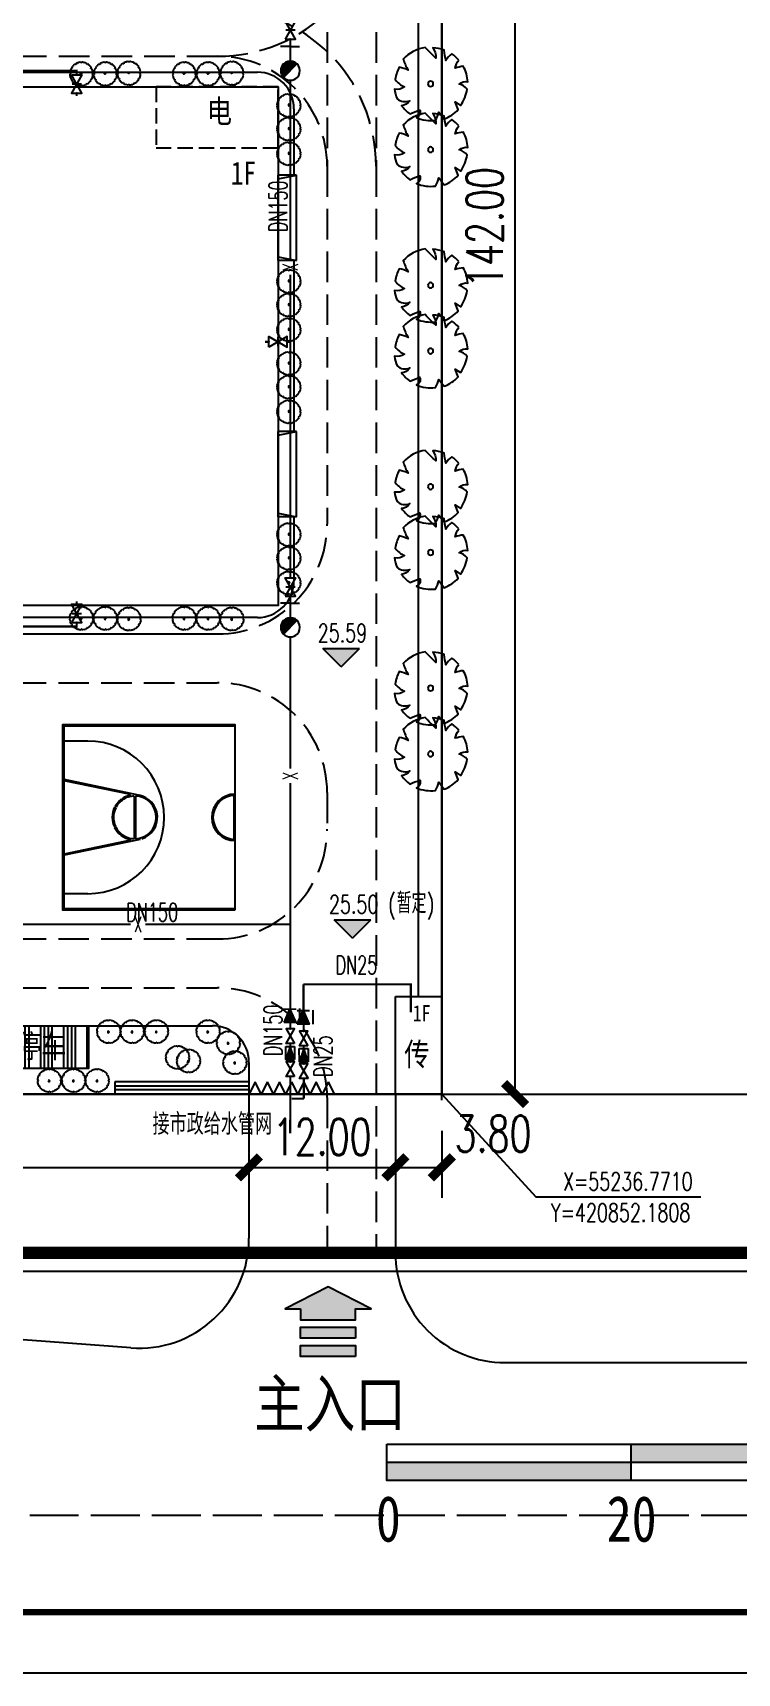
# Model space of a CAD drawing. Header units: millimetres. Extents: x 418357 to 841680, y 53918 to 109839.
# Drawn here: x 420818.7 to 420876.4, y 54734.1 to 54868.5 of the extents above; entities that cross this region are included whole.
import ezdxf

# ---------------------------------------------------------------- set-up
doc = ezdxf.new("R2010")
doc.units = ezdxf.units.MM
for name, pattern in [('CENTER2', [1.125, 0.75, -0.125, 0.125, -0.125]), ('DASH', [0.35, 0.25, -0.1]), ('X3', [5, 4, -1]), ('X5', [3, 2, -1])]:
    doc.linetypes.add(name, pattern=pattern)
for name, color, linetype in [('0 - 填充', 251, 'Continuous'), ('0 - 建筑控制线', 40, 'Continuous'), ('0 - 新建建筑', 7, 'Continuous'), ('0 - 消防车道', 40, 'Continuous'), ('0 - 绿化2', 74, 'Continuous'), ('0-建筑立面', 255, 'Continuous'), ('DIM_COOR', 171, 'Continuous'), ('DIM_ELEV', 171, 'Continuous'), ('EQUIP_消火栓', 7, 'Continuous'), ('LV', 3, 'Continuous'), ('PIPE-消防', 1, 'Continuous'), ('PIPE-给水', 3, 'Continuous'), ('PKNG-TSRP', 83, 'Continuous'), ('PUB_DIM', 171, 'Continuous'), ('PUB_TEXT', 7, 'Continuous'), ('STAIR', 3, 'Continuous'), ('TEXT_消防', 7, 'Continuous'), ('TEXT_给水', 7, 'Continuous'), ('TK', 4, 'Continuous'), ('TREE', 8, 'Continuous'), ('TWT_TEXT', 7, 'Continuous'), ('VALVE_消防', 7, 'Continuous'), ('VALVE_给水', 7, 'Continuous'), ('体育设施', 7, 'Continuous'), ('围墙线', 32, 'Continuous'), ('建设布局', 7, 'Continuous'), ('规划110kV线路', 255, 'Continuous'), ('道路网', 7, 'Continuous')]:
    doc.layers.add(name, color=color, linetype=linetype)
doc.layers.add('0 - 已设计道路中心线', color=1, linetype='CENTER2', lineweight=50)
doc.layers.add('0 - 已设计道路边线', color=140, linetype='Continuous', lineweight=50)
doc.styles.add('_TCH_DIM', font='SIMPLEX', dxfattribs={"bigfont": 'GBCBIG'})
doc.styles.add('_TCH_DIM_T3', font='SIMPLEX', dxfattribs={"width": 0.705882, "bigfont": 'GBCBIG'})
doc.styles.add('_TWT_PIPEDN', font='SIMPLEX', dxfattribs={"width": 0.8, "height": 3, "bigfont": 'HZTXT'})
doc.styles.add('_TWT_PIPETEXT', font='COMPLEX', dxfattribs={"width": 0.8, "height": 2.5, "bigfont": 'HZTXT'})
doc.styles.add('HT', font='simhei.ttf', dxfattribs={"width": 0.8})
doc.styles.get("Standard").update_dxf_attribs({"font": 'txt', "bigfont": 'gbcbig.shx'})
doc.styles.add('宋体', font='', dxfattribs={"width": 0.8})
doc.styles.get('宋体').set_extended_font_data('SimSun')
doc.linetypes.add('FENCELINE2', pattern='A,6.35,-2.54,[132,ltypeshp.shx,S=2.54,R=0,X=-2.54,Y=0],-2.54,25.4', length=36.83)
doc.dimstyles.new('_TCH_ARCH_M_M&&1', dxfattribs={"dimtxt": 2.975, "dimasz": 1.8, "dimexe": 2.5, "dimexo": 3, "dimgap": 1, "dimtad": 1, "dimzin": 0, "dimdsep": 46, "dimtxsty": '_TCH_DIM_T3', "dimblk": 'ARCHTICK', "dimcen": 0.09, "dimclrt": 7, "dimazin": 2, "dimtfac": 1, "dimtix": 1, "dimtmove": 2, "dimatfit": 3, "dimfxl": 0, "dimtolj": 1, "dimtzin": 0, "dimarcsym": 0})

# ---------------------------------------------------------------- blocks, each defined once
blk = doc.blocks.new('A$C3CD84E03')
at = {"layer": '0-建筑立面', "color": 8}
blk.add_lwpolyline([(1500, 42480), (73980, 42480), (73980, 0), (1500, 0)], close=True, dxfattribs=at)
at = {"layer": 'STAIR', "color": 8, "lineweight": -2}
for p, q in [((41740, 43980), (33740, 43980)), ((33740, 43980), (33740, 42480)), ((34040, 42480), (33740, 43980)), ((41440, 42480), (41740, 43980)), ((41740, 43980), (41740, 42480)), ((41740, 42480), (33740, 42480)), ((0, 35240), (0, 33140)), ((0, 35240), (1500, 35240)), ((1500, 34940), (0, 35240)), ((1500, 35240), (1500, 33140)), ((75480, 35240), (73980, 35240)), ((73980, 28240), (73980, 35240)), ((73980, 34940), (75480, 35240)), ((75480, 28240), (75480, 35240)), ((1500, 33440), (0, 33140)), ((0, 33140), (1500, 33140)), ((73980, 28540), (75480, 28240)), ((75480, 28240), (73980, 28240)), ((75480, 14240), (73980, 14240)), ((73980, 7240), (73980, 14240)), ((73980, 13940), (75480, 14240)), ((75480, 7240), (75480, 14240)), ((73980, 7540), (75480, 7240)), ((75480, 7240), (73980, 7240))]:
    blk.add_line(p, q, dxfattribs=at)
blk = doc.blocks.new('cp')
at = {"color": 8}
blk.add_line((49359.91, 21065.08), (49359.91, 21065.08), dxfattribs=at)
at = {"layer": '围墙线', "color": 8, "linetype": 'Continuous'}
for p, q in [((49359.91, 21072.08), (49358.91, 21071.58)), ((49358.91, 21071.58), (49359.91, 21071.08)), ((49359.91, 21071.08), (49358.91, 21070.58)), ((49358.91, 21070.58), (49359.91, 21070.08)), ((49359.91, 21070.08), (49358.91, 21069.58)), ((49358.91, 21069.58), (49359.91, 21069.08)), ((49359.91, 21069.08), (49358.91, 21068.58)), ((49359.91, 21069.08), (49358.91, 21068.58)), ((49358.91, 21068.58), (49359.91, 21068.08)), ((49358.91, 21068.58), (49359.91, 21068.08)), ((49359.91, 21068.08), (49358.91, 21067.58)), ((49358.91, 21067.58), (49359.91, 21067.08)), ((49359.91, 21067.08), (49358.91, 21066.58)), ((49358.91, 21066.58), (49359.91, 21066.08)), ((49359.91, 21066.08), (49358.91, 21065.58)), ((49358.91, 21065.58), (49359.91, 21065.08)), ((49359.91, 21065.08), (49358.91, 21065.08)), ((49358.91, 21065.08), (49358.91, 21054.08)), ((49359.26, 21065.08), (49359.26, 21054.08)), ((49359.56, 21065.08), (49359.56, 21054.08)), ((49359.91, 21054.08), (49359.91, 21065.08)), ((49358.91, 21054.08), (49359.91, 21054.08))]:
    blk.add_line(p, q, dxfattribs=at)
blk = doc.blocks.new('JTTT')
h = blk.add_hatch(color=1)
h.paths.add_polyline_path([(-3, -2.4), (-3, -3.6), (3, -3.6), (3, -2.4), (4.7, -2.4), (0, 0), (-4.7, -2.4)])
h.paths.add_polyline_path([(3, -5.6), (-3, -5.6), (-3, -4.4), (3, -4.4)])
h.paths.add_polyline_path([(3, -7.6), (-3, -7.6), (-3, -6.4), (3, -6.4)])
blk.add_lwpolyline([(-3, -2.4), (-3, -3.6), (3, -3.6), (3, -2.4), (4.7, -2.4), (0, 0), (-4.7, -2.4), (-3, -2.4)])
for points in [[(3, -5.6), (-3, -5.6), (-3, -4.4), (3, -4.4)], [(3, -7.6), (-3, -7.6), (-3, -6.4), (3, -6.4)]]:
    blk.add_lwpolyline(points, close=True)
blk = doc.blocks.new('BRANCHD', base_point=(0.5, 0.5))
at = {"color": 8}
for p, q in [((0.951, 0.743), (0.931, 0.754)), ((0.962, 0.694), (0.951, 0.743)), ((0.974, 0.687), (0.962, 0.694)), ((0.97, 0.587), (0.994, 0.594)), ((0.97, 0.571), (0.97, 0.587)), ((1.008, 0.55), (0.97, 0.571)), ((0.987, 0.668), (0.974, 0.687)), ((0.982, 0.647), (0.987, 0.668)), ((0.997, 0.62), (0.982, 0.647)), ((0.994, 0.594), (0.997, 0.62)), ((0.998, 0.504), (1.008, 0.52)), ((1.008, 0.52), (1.008, 0.55))]:
    blk.add_line(p, q, dxfattribs=at)
blk = doc.blocks.new('M_F16')
at = {"xscale": 1016, "yscale": 1016, "zscale": 1016}
for rotation in [150, 180, 120, 90, 59.99999999999999, 30, 330.0000000000001, 210, 240, 270, 300.0000000000001]:
    blk.add_blockref('BRANCHD', (3, 9), dxfattribs=dict(at, rotation=rotation))
blk.add_blockref('BRANCHD', (3, 9), dxfattribs=at)
at = {"width": 0.8, "flags": 9}
for tag in ['YSIZE', 'XSIZE']:
    blk.add_attdef(tag, (0, 0), '', height=0.2, dxfattribs=at)
blk = doc.blocks.new('SHU1')
at = {"layer": 'LV', "color": 8, "lineweight": -2}
for radius in [137, 92.1]:
    blk.add_circle((214, 644), radius, dxfattribs=at)
at = {"layer": 'LV', "color": 8, "xscale": 4.5, "yscale": 4.5, "zscale": 4.5}
blk.add_blockref('M_F16', (267, 678), dxfattribs=at)
blk = doc.blocks.new('$plan$00003853')
at = {"layer": '0 - 绿化2', "color": 8}
blk.add_lwpolyline([(227, 1020, -0.064779), (482, 928, -0.140502), (396, 691, 0.022693), (675, 782, -0.079452), (887, 533, 0.167891), (592, 468, 0.027315), (999, 345, -0.172277), (998, -362, -0.066723), (654, -389, -0.062305), (849, -572, -0.091342), (592, -836, -0.143439), (285, -705, 0.213293), (366, -986, -0.068191), (89, -1047, -0.278754), (-132, -757, 0.22121), (-146, -1029, -0.081068), (-464, -929, 0.034822), (-501, -626, 0.431768), (-644, -818, -0.134445), (-967, -375, -0.054829), (-808, -178, 0.035323), (-1051, -141, -0.115847), (-1001, 342), (-767, 368), (-931, 457, -0.12079), (-611, 836, -0.192954), (-378, 705, 0.24867), (-432, 953, -0.109754), (15, 1047, -0.045563), (77, 823, 0.166126)], format="xyb", close=True, dxfattribs=at)
blk.add_circle((13, -7), 75.6, dxfattribs=at)
blk = doc.blocks.new('A$C7F6F64A1')
h = blk.add_hatch(color=256)
h.paths.add_polyline_path([(20.95, 7.35), (0.95, 7.35), (0.95, 5.85), (20.95, 5.85)])
h.paths.add_polyline_path([(50.95, 8.85), (20.95, 8.85), (20.95, 7.35), (50.95, 7.35)])
h.paths.add_polyline_path([(100.95, 7.35), (50.95, 7.35), (50.95, 5.85), (100.95, 5.85)])
for p, q in [((0.95, 5.85), (0.95, 8.85)), ((20.95, 5.85), (20.95, 8.85)), ((50.95, 5.85), (50.95, 8.85)), ((0.95, 7.35), (100.95, 7.35))]:
    blk.add_line(p, q)
blk.add_lwpolyline([(0.95, 8.85), (100.95, 8.85), (100.95, 5.85), (0.95, 5.85)], close=True)
at = {"layer": 'PUB_TEXT', "lineweight": -2, "style": 'HT', "width": 0.8}
for s, height, p in [('0', 3.76, (0.04, 0.85)), ('20', 3.755, (18.96, 0.85)), ('50', 3.755, (48.93, 0.85)), ('100M', 3.755, (92.89, 0.85))]:
    blk.add_text(s, height=height, dxfattribs=at).set_placement(p)
blk = doc.blocks.new('A$C33FC64F1')
at = {"layer": '体育设施'}
for p, q in [((0.1, 0.1), (0.1, 15.1)), ((0.1, 15.1), (14.1, 15.1)), ((2.05, 13.85), (0.1, 13.85)), ((5.56, 9.47), (0.1, 10.6)), ((6.33, 9.4), (0.12, 10.7)), ((4.25, 8.43), (4.34, 8.38)), ((4.27, 8.47), (4.36, 8.43)), ((4.79, 9.08), (4.85, 9)), ((4.83, 9.11), (4.89, 9.03)), ((5.85, 9.35), (5.85, 5.85)), ((5.95, 9.35), (5.95, 5.85)), ((14.05, 5.8), (14.05, 9.4)), ((4.05, 7.63), (4.15, 7.63)), ((4.05, 7.58), (4.15, 7.58)), ((4.22, 6.82), (4.31, 6.87)), ((4.24, 6.77), (4.33, 6.82)), ((5.56, 5.73), (0.1, 4.6)), ((6.33, 5.8), (0.12, 4.5)), ((4.75, 6.15), (4.81, 6.23)), ((4.79, 6.12), (4.85, 6.2)), ((2.05, 1.35), (0.1, 1.35)), ((14.1, 0.1), (0.1, 0.1))]:
    blk.add_line(p, q, dxfattribs=at)
blk.add_lwpolyline([(14.1, 0), (0, 0), (0, 15.2), (14.1, 15.2), (14.1, 0)], close=True, dxfattribs=at)
for centre, radius, start, end in [((2.05, 7.6), 6.25, 270, 90), ((5.9, 7.6), 1.85, 100.2284, 125.2702), ((5.9, 7.6), 1.85, 288.3314, 79.9498), ((14.1, 7.6), 1.9, 90, 270), ((5.9, 7.6), 1.85, 153.4095, 179.0817), ((5.9, 7.6), 1.75, 153.3571, 179.0255), ((5.9, 7.6), 1.85, 126.8189, 151.8608), ((5.9, 7.6), 1.75, 126.828, 151.8481), ((5.9, 7.6), 1.75, 91.5918, 125.1632), ((5.9, 7.6), 1.75, 271.5918, 88.4082), ((14.1, 7.6), 1.8, 90, 270), ((5.9, 7.6), 1.85, 180.6303, 204.9571), ((5.9, 7.6), 1.75, 180.6576, 204.8155), ((5.9, 7.6), 1.85, 206.5058, 231.4034), ((5.9, 7.6), 1.75, 206.4626, 231.3382), ((5.9, 7.6), 1.85, 232.9522, 259.7716), ((5.9, 7.6), 1.75, 232.9753, 268.4082)]:
    blk.add_arc(centre, radius, start, end, dxfattribs=at)
blk = doc.blocks.new('rqwr')
at = {"layer": '0 - 消防车道', "color": 8, "linetype": 'DASH', "ltscale": 10}
for p, q in [((420842.79, 55365.77), (420842.79, 55312.79)), ((420846.79, 55365.77), (420846.79, 55312.79)), ((420778.8, 55321.79), (420833.79, 55321.79)), ((420842.79, 55312.79), (420842.79, 55283.47)), ((420846.79, 55312.79), (420846.79, 55223.77)), ((420771.77, 55274.47), (420833.79, 55274.47)), ((420783.54, 55274.47), (420833.79, 55274.47)), ((420771.77, 55270.47), (420833.79, 55270.47)), ((420842.79, 55261.47), (420842.79, 55258.48)), ((420771.77, 55249.48), (420833.79, 55249.48)), ((420771.77, 55245.48), (420833.79, 55245.48)), ((420842.79, 55236.48), (420842.79, 55223.77))]:
    blk.add_line(p, q, dxfattribs=at)
for centre, radius, start, end in [((420833.79, 55334.79), 13, 270, 0), ((420833.79, 55312.79), 13, 0, 90), ((420833.79, 55312.79), 9, 0, 90), ((420833.79, 55283.47), 9, 270, 0), ((420833.79, 55261.47), 9, 360, 90), ((420833.79, 55258.48), 9, 270, 360), ((420833.79, 55236.48), 9, 0, 90)]:
    blk.add_arc(centre, radius, start, end, dxfattribs=at)
blk = doc.blocks.new('GeYuanFrame_15767308', base_point=(18.76, 4.34))
at = {"layer": 'TK'}
blk.add_lwpolyline([(18.76, 424.34), (612.76, 424.34), (612.76, 4.34), (18.76, 4.34), (18.76, 424.34)], dxfattribs=at)
at = {"layer": 'TK', "const_width": 1}
blk.add_lwpolyline([(602.76, 414.34), (43.76, 414.34), (43.76, 14.34), (602.76, 14.34)], close=True, dxfattribs=at)
blk = doc.blocks.new('_ArchTick')
at = {"color": 0, "linetype": 'ByBlock', "const_width": 0.4}
blk.add_lwpolyline([(-0.5, -0.5), (0.5, 0.5)], dxfattribs=at)
blk = doc.blocks.new('*D152')
at = {"layer": 'Defpoints', "color": 0, "lineweight": -2}
for p in [(420852.18, 54923.58), (420858.18, 54923.58), (420852.18, 54781.58)]:
    blk.add_point(p, dxfattribs=at)
at = {"layer": 'PUB_DIM', "color": 0, "lineweight": -2}
for p, q in [((420855.18, 54923.58), (420860.68, 54923.58)), ((420858.18, 54781.58), (420858.18, 54923.58)), ((420855.18, 54781.58), (420860.68, 54781.58))]:
    blk.add_line(p, q, dxfattribs=at)
at = {"layer": 'PUB_DIM', "color": 0, "lineweight": -2, "xscale": 1.8, "yscale": 1.8, "zscale": 1.8}
for p, rotation in [((420858.18, 54923.58), 89.99896035443862), ((420858.18, 54781.58), 269.9989603544386)]:
    blk.add_blockref('_ArchTick', p, dxfattribs=dict(at, rotation=rotation))
at = {"layer": 'PUB_DIM', "color": 7, "insert": (420855.69, 54852.58), "char_height": 2.975, "attachment_point": 5, "rotation": 89.999, "style": '_TCH_DIM_T3'}
blk.add_mtext('\\A1;142.00', dxfattribs=at)
blk = doc.blocks.new('*D154')
at = {"layer": 'Defpoints', "color": 0, "lineweight": -2}
for p in [(420758.29, 54781.58), (420836.38, 54781.58), (420836.38, 54775.58)]:
    blk.add_point(p, dxfattribs=at)
at = {"layer": 'PUB_DIM', "color": 0, "lineweight": -2}
for p, q in [((420758.29, 54778.58), (420758.29, 54773.08)), ((420836.38, 54778.58), (420836.38, 54773.08)), ((420758.29, 54775.58), (420836.38, 54775.58))]:
    blk.add_line(p, q, dxfattribs=at)
at = {"layer": 'PUB_DIM', "color": 0, "lineweight": -2, "xscale": 1.8, "yscale": 1.8, "zscale": 1.8, "rotation": 180}
blk.add_blockref('_ArchTick', (420758.29, 54775.58), dxfattribs=at)
at = {"layer": 'PUB_DIM', "color": 0, "lineweight": -2, "xscale": 1.8, "yscale": 1.8, "zscale": 1.8}
blk.add_blockref('_ArchTick', (420836.38, 54775.58), dxfattribs=at)
at = {"layer": 'PUB_DIM', "color": 7, "insert": (420797.33, 54778.07), "char_height": 2.975, "attachment_point": 5, "style": '_TCH_DIM_T3'}
blk.add_mtext('\\A1;78.09', dxfattribs=at)
blk = doc.blocks.new('*D155')
at = {"layer": 'Defpoints', "color": 0, "lineweight": -2}
for p in [(420836.38, 54781.58), (420848.38, 54781.58), (420848.38, 54775.58)]:
    blk.add_point(p, dxfattribs=at)
at = {"layer": 'PUB_DIM', "color": 0, "lineweight": -2}
for p, q in [((420836.38, 54778.58), (420836.38, 54773.08)), ((420848.38, 54778.58), (420848.38, 54773.08)), ((420836.38, 54775.58), (420848.38, 54775.58))]:
    blk.add_line(p, q, dxfattribs=at)
at = {"layer": 'PUB_DIM', "color": 0, "lineweight": -2, "xscale": 1.8, "yscale": 1.8, "zscale": 1.8, "rotation": 180}
blk.add_blockref('_ArchTick', (420836.38, 54775.58), dxfattribs=at)
at = {"layer": 'PUB_DIM', "color": 0, "lineweight": -2, "xscale": 1.8, "yscale": 1.8, "zscale": 1.8}
blk.add_blockref('_ArchTick', (420848.38, 54775.58), dxfattribs=at)
at = {"layer": 'PUB_DIM', "color": 7, "insert": (420842.38, 54778.07), "char_height": 2.975, "attachment_point": 5, "style": '_TCH_DIM_T3'}
blk.add_mtext('\\A1;12.00', dxfattribs=at)
blk = doc.blocks.new('*D156')
at = {"layer": 'Defpoints', "color": 0, "lineweight": -2}
for p in [(420848.38, 54781.58), (420852.18, 54781.58), (420852.18, 54775.58)]:
    blk.add_point(p, dxfattribs=at)
at = {"layer": 'PUB_DIM', "color": 0, "lineweight": -2}
for p, q in [((420848.38, 54778.58), (420848.38, 54773.08)), ((420852.18, 54778.58), (420852.18, 54773.08)), ((420848.38, 54775.58), (420852.18, 54775.58))]:
    blk.add_line(p, q, dxfattribs=at)
at = {"layer": 'PUB_DIM', "color": 0, "lineweight": -2, "xscale": 1.8, "yscale": 1.8, "zscale": 1.8, "rotation": 180}
blk.add_blockref('_ArchTick', (420848.38, 54775.58), dxfattribs=at)
at = {"layer": 'PUB_DIM', "color": 0, "lineweight": -2, "xscale": 1.8, "yscale": 1.8, "zscale": 1.8}
blk.add_blockref('_ArchTick', (420852.18, 54775.58), dxfattribs=at)
at = {"layer": 'PUB_DIM', "color": 7, "insert": (420856.38, 54778.33), "char_height": 2.975, "attachment_point": 5, "style": '_TCH_DIM_T3'}
blk.add_mtext('\\A1;3.80', dxfattribs=at)
blk = doc.blocks.new('$VALVE$00000296')
for points in [[(-125, 72), (-125, -72), (125, 72), (125, -72), (-125, 72)], [(0, 60), (0, -64)]]:
    blk.add_lwpolyline(points)
for p in [(-125, 0), (125, 0)]:
    blk.add_point(p)
blk = doc.blocks.new('$TwtSys$00000385')
for p, q in [((0, 331), (-130, 331)), ((0, 331), (0, 131)), ((0, 331), (130, 331)), ((92, 92), (-92, -92))]:
    blk.add_line(p, q)
for start, end in [(135, 315), (315, 135)]:
    blk.add_arc((0, 0), 131, start, end)
at = {"color": 0}
for points in [[(-34, 127), (-127, 34), (34, 127), (-127, -34)], [(-93, 93), (-93, 93), (-34, 127), (-127, 34)], [(34, 127), (-127, -34), (93, 93), (-93, -93)]]:
    blk.add_solid(points, dxfattribs=at)
blk = doc.blocks.new('$VALVE$00000752')
for p, q in [((-112.5, 75), (112.5, 75)), ((112.5, 75), (112.5, -75)), ((112.5, -75), (-112.5, -75))]:
    blk.add_line(p, q)
blk.add_lwpolyline([(-112.5, -75), (112.5, 0), (-112.5, 75)], close=True)
for p in [(-112.5, 0), (112.5, 0)]:
    blk.add_point(p)
blk.add_solid([(-112.5, 75), (112.5, 0), (-112.5, -75)])
blk = doc.blocks.new('$VALVE$00000295')
blk.add_lwpolyline([(-125, 72), (-125, -72), (125, 72), (125, -72), (-125, 72)])
for p in [(-125, 0), (125, 0)]:
    blk.add_point(p)
blk = doc.blocks.new('$VALVE$00000656')
for p, q in [((-113, 110), (-113, -100)), ((118, -164), (-119, -164))]:
    blk.add_line(p, q)
blk.add_lwpolyline([(119, 5, 203, 0, 0), (-113, 5, 0, 0, 0)], format="xyseb")
blk.add_lwpolyline([(119, 107), (-113, 5), (119, -97)], close=True)
for p in [(-113, 5), (119, 5)]:
    blk.add_point(p)
blk.add_solid([(-44, -164), (-44, -139), (-119, -164)])

msp = doc.modelspace()

# ---------------------------------------------------------------- hatches: boundary and pattern name
at = {"layer": '0 - 填充'}
h = msp.add_hatch(dxfattribs=at)
h.set_pattern_fill('ANSI34', color=256, scale=0.2, angle=45, style=0)
h.set_pattern_definition([(90, (1, -453.59), (-1.905, 3e-16), []), (90, (1.3175, -453.2726), (-1.905, 3e-16), []), (90, (1.635, -452.955), (-1.905, 3e-16), []), (90, (1.9525, -452.6376), (-1.905, 3e-16), [])])
h.paths.add_polyline_path([(420808.221, 54783.681), (420808.221, 54787.181), (420823.221, 54787.181), (420823.221, 54783.681)])
at = {"layer": 'DIM_ELEV', "lineweight": -2}
for points in [[(420843.928, 54816.586), (420842.428, 54818.086), (420845.428, 54818.086)], [(420844.872, 54794.364), (420843.372, 54795.864), (420846.372, 54795.864)]]:
    msp.add_hatch(color=256, dxfattribs=at).paths.add_polyline_path(points)
at = {"layer": 'PIPE-消防', "linetype": 'Continuous', "lineweight": -2}
for points in [[(420822.264, 54865.41), (420822.352, 54865.41), (420822.352, 54865.497)], [(420822.264, 54865.41), (420822.264, 54865.497), (420822.352, 54865.497)], [(420822.264, 54819.892), (420822.352, 54819.892), (420822.352, 54819.805)], [(420822.264, 54819.892), (420822.264, 54819.805), (420822.352, 54819.805)]]:
    msp.add_hatch(color=256, dxfattribs=at).paths.add_polyline_path(points)
at = {"layer": 'PIPE-给水', "linetype": 'Continuous', "lineweight": -2}
for points in [[(420849.639, 54790.574), (420849.639, 54790.662), (420849.726, 54790.662)], [(420849.639, 54790.574), (420849.726, 54790.574), (420849.726, 54790.662)]]:
    msp.add_hatch(color=256, dxfattribs=at).paths.add_polyline_path(points)

# ---------------------------------------------------------------- linework, layer by layer
at = {"color": 1, "linetype": 'X5', "const_width": 0.2, "flags": 128}
msp.add_lwpolyline([(420758.287, 54923.581), (420852.183, 54923.581), (420852.183, 54781.581), (420758.287, 54781.581), (420758.287, 54923.581)], dxfattribs=at)
at = {"layer": '0 - 已设计道路中心线', "linetype": 'X3', "lineweight": -3}
msp.add_line((420728.423, 54747.081), (420972.923, 54747.081), dxfattribs=at)
at = {"layer": '0 - 已设计道路边线', "color": 8, "lineweight": -2}
for p, q in [((420806.527, 54865.301), (420837.067, 54865.301)), ((420840.067, 54862.301), (420840.067, 54856.861)), ((420840.067, 54849.861), (420840.067, 54835.861)), ((420840.067, 54828.861), (420840.067, 54823.621)), ((420837.067, 54820.621), (420768.087, 54820.621))]:
    msp.add_line(p, q, dxfattribs=at)
for centre, start, end in [((420837.067, 54862.301), 0, 90), ((420837.067, 54823.621), 270, 360)]:
    msp.add_arc(centre, 3, start, end, dxfattribs=at)
at = {"layer": '0 - 建筑控制线', "color": 0, "linetype": 'FENCELINE2', "ltscale": 0.2, "const_width": 0.2}
msp.add_lwpolyline([(420852.183, 54789.581), (420852.183, 54923.581), (420758.287, 54923.581), (420758.287, 54781.581), (420825.381, 54781.581)], dxfattribs=at)
at = {"layer": '0 - 新建建筑'}
for points in [[(420766.287, 54821.621), (420766.287, 54864.101), (420838.767, 54864.101), (420838.767, 54821.621)], [(420848.381, 54789.581), (420852.181, 54789.581), (420852.181, 54781.581), (420848.381, 54781.581)]]:
    msp.add_lwpolyline(points, close=True, dxfattribs=at)
at = {"layer": 'Defpoints', "linetype": 'DASH', "lineweight": -2, "ltscale": 5}
msp.add_lwpolyline([(420838.767, 54859.101), (420838.767, 54864.101), (420828.767, 54864.101), (420828.767, 54859.101)], close=True, dxfattribs=at)
at = {"layer": 'DIM_COOR', "color": 3, "lineweight": -2}
for p, q in [((420851.681, 54781.581), (420852.681, 54781.581)), ((420852.181, 54781.081), (420852.181, 54782.081)), ((420852.181, 54781.581), (420859.885, 54773.152)), ((420859.885, 54773.152), (420873.415, 54773.152))]:
    msp.add_line(p, q, dxfattribs=at)
at = {"layer": 'DIM_ELEV', "lineweight": -2}
for p, q in [((420843.928, 54816.586), (420842.428, 54818.086)), ((420842.428, 54818.086), (420845.428, 54818.086)), ((420843.928, 54816.586), (420845.428, 54818.086)), ((420844.872, 54794.364), (420843.372, 54795.864)), ((420843.372, 54795.864), (420846.372, 54795.864)), ((420844.872, 54794.364), (420846.372, 54795.864))]:
    msp.add_line(p, q, dxfattribs=at)
at = {"layer": 'PIPE-消防', "linetype": 'Continuous', "lineweight": -2, "ltscale": 0.005, "const_width": 0.175}
for points in [[(420839.767, 54868.019), (420839.767, 54867.411)], [(420811.067, 54865.41), (420822.264, 54865.41)], [(420822.264, 54865.091), (420822.264, 54865.41)], [(420839.767, 54864.638), (420839.767, 54849.908)], [(420822.264, 54863.341), (420822.264, 54863.591)], [(420839.767, 54848.723), (420839.767, 54843.205)], [(420838.017, 54843.205), (420837.699, 54843.205)], [(420839.767, 54843.205), (420839.517, 54843.205)], [(420839.767, 54843.205), (420839.767, 54823.886)], [(420822.264, 54821.961), (420822.264, 54821.711)], [(420839.767, 54822.386), (420839.767, 54821.809)], [(420822.264, 54820.211), (420822.264, 54819.892)], [(420811.115, 54819.892), (420822.264, 54819.892)], [(420839.767, 54819.036), (420839.767, 54808.252)], [(420839.767, 54807.066), (420839.767, 54795.484)], [(420817.142, 54795.484), (420826.693, 54795.484)], [(420827.879, 54795.484), (420839.767, 54795.484)], [(420839.767, 54795.484), (420839.765, 54788.567)], [(420839.764, 54787.455), (420839.764, 54786.917)], [(420839.763, 54785.715), (420839.763, 54785.492)], [(420839.763, 54784.412), (420839.763, 54784.229)], [(420839.762, 54783.027), (420839.76, 54778.378)]]:
    msp.add_lwpolyline(points, dxfattribs=at)
at = {"layer": 'PIPE-给水', "linetype": 'Continuous', "lineweight": -2, "ltscale": 0.005, "const_width": 0.175}
for points in [[(420840.845, 54790.574), (420840.858, 54786.741)], [(420840.845, 54790.574), (420849.639, 54790.574)], [(420849.639, 54790.574), (420849.639, 54788.282)], [(420840.862, 54785.539), (420840.863, 54785.316)], [(420840.867, 54784.236), (420840.867, 54784.053)], [(420840.871, 54782.852), (420840.877, 54781.205)], [(420839.878, 54781.205), (420840.877, 54781.205)]]:
    msp.add_lwpolyline(points, dxfattribs=at)
at = {"layer": 'PKNG-TSRP', "color": 8}
msp.add_lwpolyline([(420808.221, 54783.681), (420808.221, 54787.181), (420823.221, 54787.181), (420823.221, 54783.681)], close=True, dxfattribs=at)
at = {"layer": '建设布局', "color": 1, "linetype": 'Continuous', "flags": 128}
msp.add_lwpolyline([(420728.423, 54781.581), (420969.849, 54781.581), (420969.849, 54939.374)], dxfattribs=at)
at = {"layer": '规划110kV线路', "color": 210, "ltscale": 5, "const_width": 1, "flags": 128}
msp.add_lwpolyline([(420972.923, 54768.581), (420728.423, 54768.581)], dxfattribs=at)
at = {"layer": '道路网', "color": 8, "linetype": 'Continuous'}
for p, q in [((420850.267, 54789.581), (420850.267, 54911.579)), ((420770.787, 54787.181), (420833.381, 54787.181)), ((420836.381, 54784.181), (420836.381, 54769.766)), ((420728.423, 54781.581), (420969.849, 54781.581)), ((420848.381, 54781.581), (420848.381, 54768.581)), ((420728.423, 54767.081), (420962.849, 54767.081)), ((420826.708, 54760.791), (420802.849, 54762.581)), ((420857.381, 54759.581), (420962.849, 54759.581))]:
    msp.add_line(p, q, dxfattribs=at)
for centre, radius, start, end in [((420833.381, 54784.181), 3, 360, 90), ((420827.381, 54769.766), 9, 265.71085, 360), ((420857.381, 54768.581), 9, 180, 270.00001)]:
    msp.add_arc(centre, radius, start, end, dxfattribs=at)

# ---------------------------------------------------------------- block references
at = {"lineweight": -2}
msp.add_blockref('A$C33FC64F1', (420821.127, 54796.651), dxfattribs=at)
at = {"rotation": 270.0000000248136}
msp.add_blockref('cp', (399771.306, 104141.491), dxfattribs=at)
at = {"xscale": 0.75, "yscale": 0.75, "zscale": 0.75}
msp.add_blockref('JTTT', (420842.861, 54765.781), dxfattribs=at)
msp.add_blockref('A$C7F6F64A1', (420846.734, 54744.066))
at = {"layer": '0 - 绿化2', "xscale": 0.002879999999999999, "yscale": -0.00288, "zscale": 0.002879999999999999, "rotation": 118.0922593969319}
for p in [(420851.299, 54864.323), (420851.299, 54858.934), (420851.299, 54847.819), (420851.299, 54842.43), (420851.299, 54831.315), (420851.299, 54825.926), (420851.299, 54814.812), (420851.299, 54809.422)]:
    msp.add_blockref('$plan$00003853', p, dxfattribs=at)
at = {"layer": '0-建筑立面', "xscale": 0.001, "yscale": 0.001, "zscale": 0.001}
msp.add_blockref('A$C3CD84E03', (420764.787, 54821.621), dxfattribs=at)
at = {"layer": 'Defpoints', "lineweight": -2, "xscale": 0.5, "yscale": 0.5, "zscale": 0.5}
msp.add_blockref('GeYuanFrame_15767308', (420716.28, 54734.141), dxfattribs=at)
at = {"layer": 'Defpoints', "lineweight": -2}
msp.add_blockref('rqwr', (0, -455.19), dxfattribs=at)
at = {"layer": 'EQUIP_消火栓', "lineweight": -2, "xscale": 0.006000000000000001, "yscale": 0.006000000000000001, "zscale": 0.006000000000000001, "rotation": 0.5899289278101784}
for p in [(420839.767, 54865.422), (420839.767, 54819.82)]:
    msp.add_blockref('$TwtSys$00000385', p, dxfattribs=at)
at = {"layer": 'TREE', "extrusion": (0, 0, -1)}
for p, xscale, yscale, zscale, rotation in [((-420822.378, 54865.324), -0.0004110838609215419, 0.0004110836464220474, -0.0004110838609215419, 99.48893673752902), ((-420824.335, 54865.324), -0.0004110838609215419, 0.0004110836464220474, -0.0004110838609215419, 99.48893673752902), ((-420826.279, 54865.378), -0.0004110838609215419, 0.0004110836464220474, -0.0004110838609215419, 99.48893673752902), ((-420830.805, 54865.324), -0.0004110838609215419, 0.0004110836464220474, -0.0004110838609215419, 99.48893673752902), ((-420832.763, 54865.324), -0.0004110838609215419, 0.0004110836464220474, -0.0004110838609215419, 99.48893673752902), ((-420834.707, 54865.378), -0.0004110838609215419, 0.0004110836464220474, -0.0004110838609215419, 99.48893673752902), ((-420839.917, 54862.743), 0.0004110838609215419, 0.0004110838609215419, -0.0004110837350400002, 260.5110632624709), ((-420839.917, 54860.808), 0.0004110838609215419, 0.0004110838609215419, -0.0004110837350400002, 260.5110632624709), ((-420839.917, 54858.784), 0.0004110838609215419, 0.0004110838609215419, -0.0004110837350400002, 260.5110632624709), ((-420839.917, 54848.326), 0.0004110838609215419, 0.0004110838609215419, -0.0004110837350400002, 260.5110632624709), ((-420839.917, 54846.391), 0.0004110838609215419, 0.0004110838609215419, -0.0004110837350400002, 260.5110632624709), ((-420839.917, 54844.366), 0.0004110838609215419, 0.0004110838609215419, -0.0004110837350400002, 260.5110632624709), ((-420839.917, 54841.6), 0.0004110838609215419, 0.0004110838609215419, -0.0004110837350400002, 260.5110632624709), ((-420839.917, 54839.665), 0.0004110838609215419, 0.0004110838609215419, -0.0004110837350400002, 260.5110632624709), ((-420839.917, 54837.64), 0.0004110838609215419, 0.0004110838609215419, -0.0004110837350400002, 260.5110632624709), ((-420839.917, 54827.579), 0.0004110838609215419, 0.0004110838609215419, -0.0004110837350400002, 260.5110632624709), ((-420839.917, 54825.644), 0.0004110838609215419, 0.0004110838609215419, -0.0004110837350400002, 260.5110632624709), ((-420839.917, 54823.62), 0.0004110838609215419, 0.0004110838609215419, -0.0004110837350400002, 260.5110632624709), ((-420822.378, 54820.398), 0.0004110838609215419, 0.0004110838609215419, -0.0004110837350400002, 80.51106326247098), ((-420824.335, 54820.398), 0.0004110838609215419, 0.0004110838609215419, -0.0004110837350400002, 80.51106326247098), ((-420826.279, 54820.343), 0.0004110838609215419, 0.0004110838609215419, -0.0004110837350400002, 80.51106326247098), ((-420830.805, 54820.398), 0.0004110838609215419, 0.0004110838609215419, -0.0004110837350400002, 80.51106326247098), ((-420832.763, 54820.398), 0.0004110838609215419, 0.0004110838609215419, -0.0004110837350400002, 80.51106326247098), ((-420834.707, 54820.343), 0.0004110838609215419, 0.0004110838609215419, -0.0004110837350400002, 80.51106326247098), ((-420824.615, 54786.54), 0.0004110838609215419, 0.0004110838609215419, -0.0004110837350400002, 80.51106326247083), ((-420826.539, 54786.54), 0.0004110838609215419, 0.0004110838609215419, -0.0004110837350400002, 80.51106326247083), ((-420828.527, 54786.54), 0.0004110838609215419, 0.0004110838609215419, -0.0004110837350400002, 80.51106326247083), ((-420832.756, 54786.54), 0.0004110838609215419, 0.0004110838609215419, -0.0004110837350400002, 80.51106326247083), ((-420834.419, 54785.621), 0.0004110838609215419, 0.0004110838609215419, -0.0004110837350400002, 80.51106326247083), ((-420830.255, 54784.423), 0.0004110838609215419, 0.0004110838609215419, -0.0004110837350400002, 80.51106326247083), ((-420831.155, 54784.135), 0.0004110838609215419, 0.0004110838609215419, -0.0004110837350400002, 80.51106326247083), ((-420834.953, 54783.998), 0.0004110838609215419, 0.0004110838609215419, -0.0004110837350400002, 80.51106326247083), ((-420819.748, 54782.531), 0.0004110838609215419, 0.0004110838609215419, -0.0004110837350400002, 80.51106326247083), ((-420821.737, 54782.531), 0.0004110838609215419, 0.0004110838609215419, -0.0004110837350400002, 80.51106326247083), ((-420823.668, 54782.531), 0.0004110838609215419, 0.0004110838609215419, -0.0004110837350400002, 80.51106326247083)]:
    msp.add_blockref('SHU1', p, dxfattribs=dict(at, xscale=xscale, yscale=yscale, zscale=zscale, rotation=rotation))
at = {"layer": 'VALVE_消防', "lineweight": -2}
for name, p, xscale, yscale, zscale, rotation in [('$VALVE$00000296', (420839.767, 54868.769), -0.006, -0.006, 0.006, 270.0000000001067), ('$VALVE$00000296', (420822.264, 54864.341), -0.006, 0.006, 0.006, 90), ('$VALVE$00000296', (420838.767, 54843.205), -0.006, 0.006, 0.006, 180), ('$VALVE$00000296', (420839.767, 54823.136), -0.006, -0.006, 0.006, 270), ('$VALVE$00000296', (420822.264, 54820.961), -0.006, -0.006, 0.006, 270), ('$VALVE$00000656', (420839.764, 54788.011), 0.0048, -0.0048, 0.0048, 269.9760091937329), ('$VALVE$00000656', (420840.856, 54787.89), 0.0048, -0.0048, 0.0048, 269.9760091937329)]:
    msp.add_blockref(name, p, dxfattribs=dict(at, xscale=xscale, yscale=yscale, zscale=zscale, rotation=rotation))
at = {"layer": 'VALVE_给水', "lineweight": -2, "yscale": 0.0048, "zscale": 0.0048}
for name, p, xscale, rotation in [('$VALVE$00000295', (420839.764, 54786.316), -0.0048, 269.9760091937337), ('$VALVE$00000295', (420840.86, 54786.14), -0.0048, 270.1923647180364), ('$VALVE$00000752', (420839.763, 54784.952), 0.0048, 89.97600919373366), ('$VALVE$00000752', (420840.865, 54784.776), 0.0048, 90.19236471803642), ('$VALVE$00000295', (420839.762, 54783.628), -0.0048, 269.9760091937337), ('$VALVE$00000295', (420840.869, 54783.452), -0.0048, 270.1923647180364)]:
    msp.add_blockref(name, p, dxfattribs=dict(at, xscale=xscale, rotation=rotation))

# ---------------------------------------------------------------- texts
at = {"layer": 'PUB_TEXT', "lineweight": -2}
for s, height, style, width, p in [('电', 1.899, '宋体', 0.8, (420832.917, 54861.142)), ('1F', 1.8987, '宋体', 0.8, (420834.893, 54856.084)), ('25.59', 1.4875, '_TCH_DIM', 0.705882, (420842.015, 54818.611)), ('25.50', 1.4875, '_TCH_DIM', 0.705882, (420842.937, 54796.389)), ('(', 1.488, '_TCH_DIM', 0.705882, (420847.787, 54796.389)), (')', 1.488, '_TCH_DIM', 0.705882, (420850.945, 54796.389)), ('1F', 1.3291, '宋体', 0.8, (420849.804, 54787.539, -0.879)), ('非机动车停车', 1.8987, '宋体', 0.8, (420808.99, 54784.554)), ('传', 1.899, '宋体', 0.8, (420849.104, 54783.895)), ('X=55236.7710', 1.4875, '_TCH_DIM', 0.705882, (420862.115, 54773.685)), ('Y=420852.1808', 1.4875, '_TCH_DIM', 0.705882, (420861.115, 54771.131)), ('主入口', 3.7975, '宋体', 0.8, (420836.802, 54754.32))]:
    msp.add_text(s, height=height, dxfattribs=dict(at, style=style, width=width)).set_placement(p)
at = {"layer": 'PUB_TEXT', "lineweight": -2, "style": '_TCH_DIM'}
msp.add_text('暂定', height=1.6879, dxfattribs=at).set_placement((420848.487, 54796.389))
at = {"layer": 'TEXT_消防', "linetype": 'Continuous', "lineweight": -2, "style": '_TWT_PIPEDN', "width": 0.64}
for p in [(420839.517, 54852.188), (420839.094, 54784.677)]:
    msp.add_text('DN150', height=1.5, rotation=90, dxfattribs=at).set_placement(p)
at = {"layer": 'TEXT_消防', "lineweight": -2, "style": '_TWT_PIPETEXT', "width": 0.64}
for rotation, p in [(270, (420839.142, 54849.658)), (90, (420840.392, 54807.316))]:
    msp.add_text('X', height=1.25, rotation=rotation, dxfattribs=at).set_placement(p)
at = {"layer": 'TEXT_消防', "linetype": 'Continuous', "lineweight": -2, "style": '_TWT_PIPEDN', "width": 0.64}
msp.add_text('DN150', height=1.5, dxfattribs=at).set_placement((420826.329, 54795.734))
at = {"layer": 'TEXT_消防', "lineweight": -2, "style": '_TWT_PIPETEXT', "width": 0.64}
msp.add_text('X', height=1.25, dxfattribs=at).set_placement((420826.943, 54794.859))
at = {"layer": 'TEXT_给水', "linetype": 'Continuous', "lineweight": -2, "style": '_TWT_PIPEDN', "width": 0.64}
msp.add_text('DN25', height=1.5, dxfattribs=at).set_placement((420843.482, 54791.406))
msp.add_text('DN25', height=1.5, rotation=90, dxfattribs=at).set_placement((420843.197, 54782.98))
at = {"layer": 'TWT_TEXT', "lineweight": -2, "style": '_TWT_PIPEDN', "width": 0.8}
msp.add_text('接市政给水管网', height=1.75, dxfattribs=at).set_placement((420828.476, 54778.251))

# ---------------------------------------------------------------- dimensions: what is measured, and where the dimension line sits
at = {"layer": 'PUB_DIM'}
for p1, p2, picture, middle in [((420852.181, 54781.581), (420852.183, 54923.581), '*D152', (420855.695, 54852.581)), ((420758.287, 54781.581), (420836.381, 54781.581), '*D154', (420797.334, 54778.068)), ((420836.381, 54781.581), (420848.381, 54781.581), '*D155', (420842.381, 54778.068))]:
    dim = msp.add_aligned_dim(p1=p1, p2=p2, distance=-6, dimstyle='_TCH_ARCH_M_M&&1', dxfattribs=at)
    dim.commit()
    dim.dimension.update_dxf_attribs({"geometry": picture, "text_midpoint": middle})
dim = msp.add_linear_dim(base=(420852.181, 54775.581), p1=(420848.381, 54781.581), p2=(420852.181, 54781.581), angle=0.00001, dimstyle='_TCH_ARCH_M_M&&1', dxfattribs=at)
dim.commit()
dim.dimension.update_dxf_attribs({"geometry": '*D156', "text_midpoint": (420856.381, 54778.331), "dimtype": 161})

doc.saveas('drawing.dxf')
